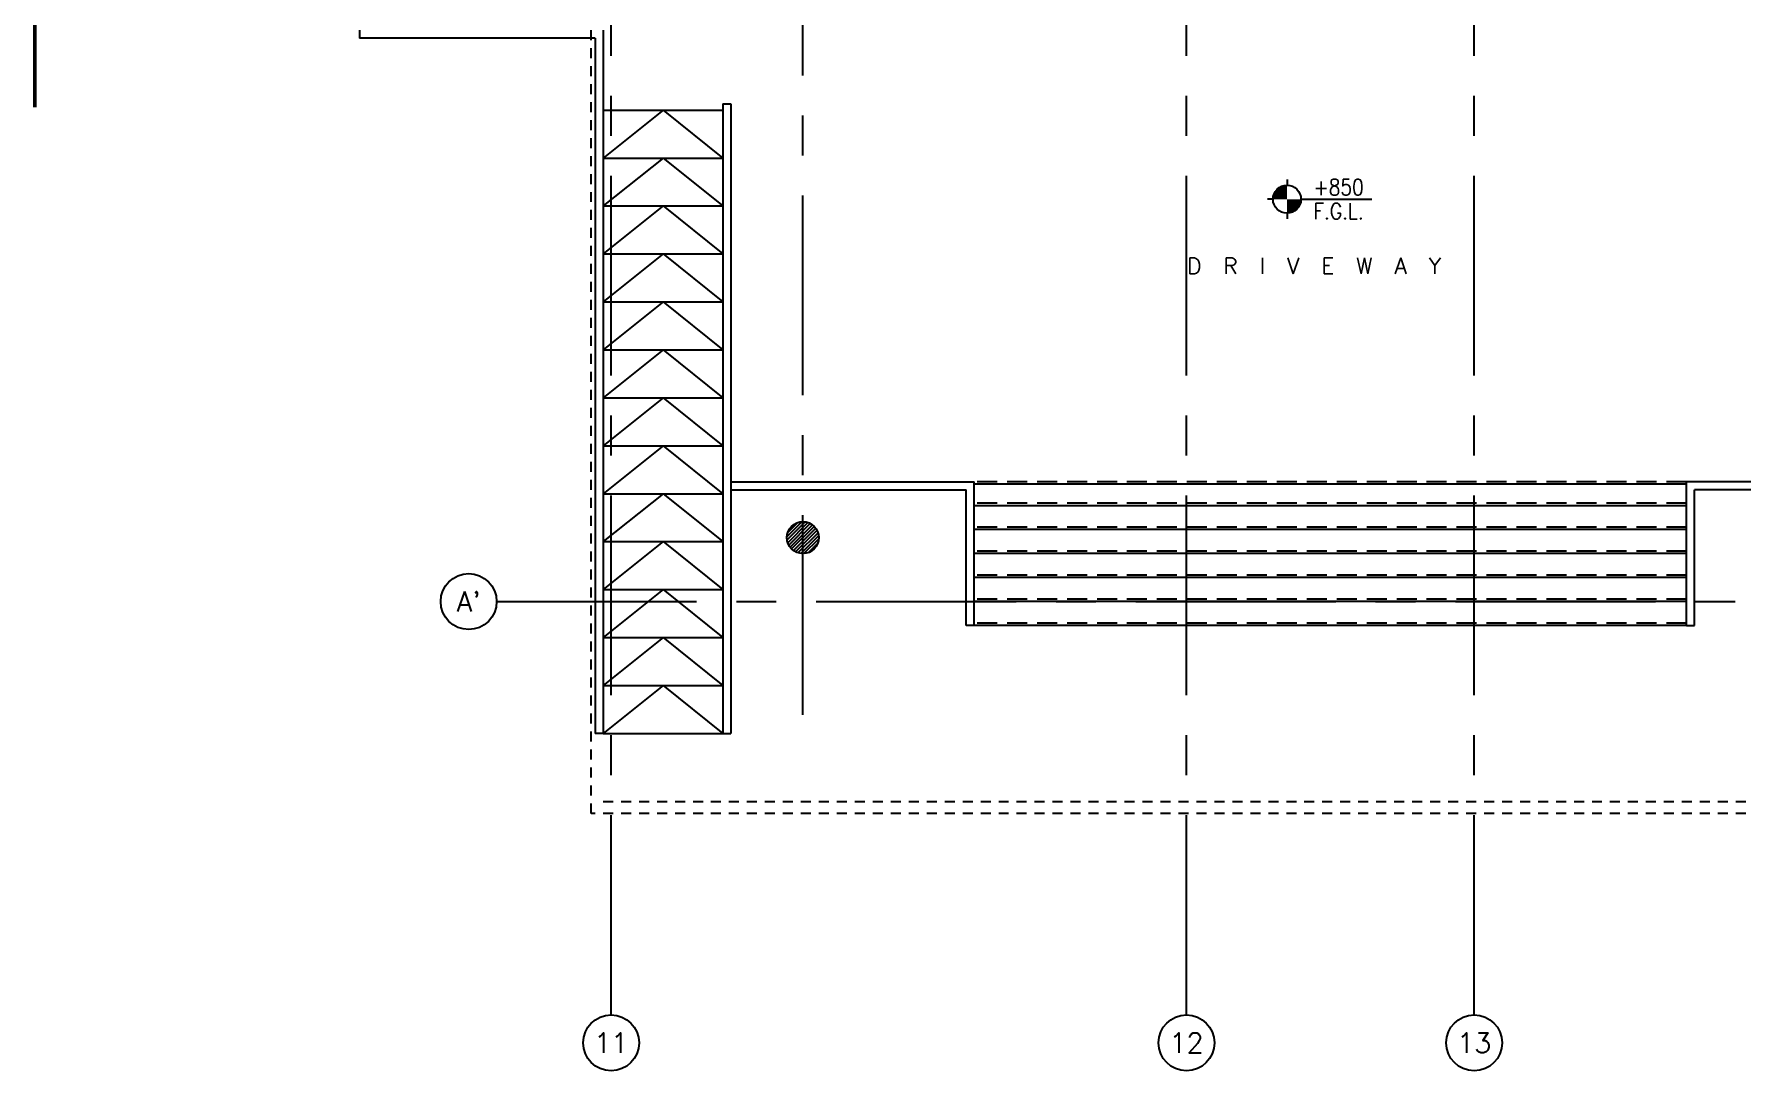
# Model space of a CAD drawing. Extents: x 0 to 93.3, y -13.5 to 76.8.
# Drawn here: x 6.56 to 27.93, y -13.52 to -0.55 of the extents above; entities that cross this region are included whole.
import ezdxf
from ezdxf.enums import TextEntityAlignment as Align

# ---------------------------------------------------------------- set-up
doc = ezdxf.new("R2010")
doc.units = 0
doc.header["$MEASUREMENT"] = 0
for name, pattern in [('CENTERX2', [4, 2.5, -0.5, 0.5, -0.5]), ('HIDDEN', [0.375, 0.25, -0.125]), ('HIDDEN2', [0.1875, 0.125, -0.0625])]:
    doc.linetypes.add(name, pattern=pattern)
for name, color, linetype in [('AX', 11, 'CONTINUOUS'), ('AX-CR', 11, 'CONTINUOUS'), ('AX-TXT', 11, 'CONTINUOUS'), ('AXES', 11, 'CENTERX2'), ('CANOPY-LN', 11, 'CONTINUOUS'), ('Handrail', 11, 'CONTINUOUS'), ('HAT', 11, 'CONTINUOUS'), ('LEV-PL', 11, 'CONTINUOUS'), ('Ramb', 11, 'CONTINUOUS'), ('Step', 11, 'CONTINUOUS'), ('TEXT', 11, 'CONTINUOUS'), ('WALL', 11, 'CONTINUOUS')]:
    doc.layers.add(name, color=color, linetype=linetype)
doc.styles.add('ROMANS', font='ROMANS.shx', dxfattribs={"width": 0.6})
doc.styles.add('S', font='ROMANS.SHX')

# ---------------------------------------------------------------- blocks, each defined once
blk = doc.blocks.new('LEV1')
at = {"layer": 'LEV-PL'}
for p, q in [((0, 245), (0, 175)), ((-175, 0), (-245, 0)), ((175, 0), (1061, 0)), ((0, -175), (0, -245))]:
    blk.add_line(p, q, dxfattribs=at)
at = {"layer": 'LEV-PL', "const_width": 175}
for points in [[(-88, 0, -0.414214), (0, 88, -1)], [(88, 0, -0.414214), (0, -88, -1)]]:
    blk.add_lwpolyline(points, format="xyb", dxfattribs=at)
at = {"layer": 'LEV-PL'}
blk.add_circle((0, 0), 175, dxfattribs=at)
at = {"layer": 'LEV-PL', "color": 4, "style": 'S', "width": 0.85}
for tag, p in [('+0000', (646, 50)), ('F.F.L.', (646, -250))]:
    blk.add_attdef(tag, text='', height=200, dxfattribs=at).set_placement(p, align=Align.CENTER)
blk = doc.blocks.new('AXU')
at = {"layer": 'AX-CR'}
blk.add_circle((0, 350), 350, dxfattribs=at)
at = {"layer": 'AX-TXT', "style": 'ROMANS'}
blk.add_attdef('AX', text='', height=250, dxfattribs=at).set_placement((0, 350), align=Align.MIDDLE)
blk = doc.blocks.new('AXL')
at = {"layer": 'AX-CR'}
blk.add_circle((-350, 0), 350, dxfattribs=at)
at = {"layer": 'AX-TXT', "style": 'ROMANS'}
blk.add_attdef('AX', text='', height=250, dxfattribs=at).set_placement((-350, 0), align=Align.MIDDLE)

msp = doc.modelspace()

# ---------------------------------------------------------------- hatches: boundary and pattern name
at = {"layer": 'HAT'}
h = msp.add_hatch(dxfattribs=at)
h.set_pattern_fill('ANSI31', color=256, scale=0.24, style=0)
h.set_pattern_definition([(45, (-32.812692, -41.757555), (-0.021213203, 0.021213203), [])])
h.paths.add_polyline_path([(15.9795, -6.85), (16.1795, -6.85), (16.1795, -6.65, 0.4142136)])
h.paths.add_polyline_path([(16.1795, -6.65), (16.1795, -6.85), (16.3795, -6.85, 0.4142136)])
h.paths.add_polyline_path([(16.3795, -6.85), (16.1795, -6.85), (16.1795, -7.05, 0.4142136)])
h.paths.add_polyline_path([(16.1795, -6.85), (15.9795, -6.85, 0.4142136), (16.1795, -7.05)])

# ---------------------------------------------------------------- linework, layer by layer
at = {"layer": 'AXES'}
for p, q in [((6.5595, -1.4643), (6.5595, 76.0748)), ((6.5795, -1.4643), (6.5795, 76.0748)), ((13.7795, -12.8215), (13.7795, 76.0748)), ((20.9795, -12.8215), (20.9795, 76.0748)), ((24.5795, -12.8215), (24.5795, 76.0748)), ((16.1795, -9.0672), (16.1795, 4.5947)), ((12.3471, -7.65), (30.9349, -7.65))]:
    msp.add_line(p, q, dxfattribs=at)
at = {"layer": 'CANOPY-LN', "linetype": 'HIDDEN2'}
for p, q in [((13.5295, -10.3), (13.5295, 5.15)), ((32.0295, -10.3), (13.5295, -10.3))]:
    msp.add_line(p, q, dxfattribs=at)
at = {"layer": 'CANOPY-LN', "color": 8, "linetype": 'HIDDEN2'}
msp.add_line((13.6795, -10.15), (31.8795, -10.15), dxfattribs=at)
at = {"layer": 'Handrail'}
for p, q in [((10.6295, -0.5), (10.6295, -0.6)), ((13.5795, -0.6), (10.6295, -0.6)), ((13.5795, -0.6), (13.5795, -9.3)), ((13.6795, -0.5), (13.6795, -9.3)), ((15.1795, -1.4215), (15.1795, -9.3)), ((15.1795, -1.4215), (15.2795, -1.4215)), ((15.2795, -1.4215), (15.2795, -9.3)), ((15.2795, -6.15), (18.3238, -6.15)), ((18.3238, -7.95), (18.3238, -6.15)), ((27.2353, -7.95), (27.2353, -6.15)), ((30.2795, -6.15), (27.2353, -6.15)), ((15.2795, -6.25), (18.2238, -6.25)), ((18.2238, -7.95), (18.2238, -6.25)), ((30.2795, -6.25), (27.3353, -6.25)), ((27.3353, -7.95), (27.3353, -6.25)), ((18.3238, -7.95), (18.2238, -7.95)), ((27.2353, -7.95), (27.3353, -7.95)), ((13.6795, -9.3), (13.5795, -9.3)), ((15.1795, -9.3), (15.2795, -9.3))]:
    msp.add_line(p, q, dxfattribs=at)
at = {"layer": 'Ramb'}
for p, q in [((13.6795, -1.5), (15.1795, -1.5)), ((14.4295, -1.5), (13.6795, -2.1)), ((14.4295, -1.5), (15.1795, -2.1)), ((13.6795, -2.1), (15.1795, -2.1)), ((14.4295, -2.1), (13.6795, -2.7)), ((14.4295, -2.1), (15.1795, -2.7)), ((13.6795, -2.7), (15.1795, -2.7)), ((14.4295, -2.7), (13.6795, -3.3)), ((14.4295, -2.7), (15.1795, -3.3)), ((13.6795, -3.3), (15.1795, -3.3)), ((14.4295, -3.3), (13.6795, -3.9)), ((14.4295, -3.3), (15.1795, -3.9)), ((13.6795, -3.9), (15.1795, -3.9)), ((14.4295, -3.9), (13.6795, -4.5)), ((14.4295, -3.9), (15.1795, -4.5)), ((13.6795, -4.5), (15.1795, -4.5)), ((14.4295, -4.5), (13.6795, -5.1)), ((14.4295, -4.5), (15.1795, -5.1)), ((13.6795, -5.1), (15.1795, -5.1)), ((14.4295, -5.1), (13.6795, -5.7)), ((14.4295, -5.1), (15.1795, -5.7)), ((13.6795, -5.7), (15.1795, -5.7)), ((14.4295, -5.7), (13.6795, -6.3)), ((14.4295, -5.7), (15.1795, -6.3)), ((13.6795, -6.3), (15.1795, -6.3)), ((14.4295, -6.3), (13.6795, -6.9)), ((14.4295, -6.3), (15.1795, -6.9)), ((13.6795, -6.9), (15.1795, -6.9)), ((14.4295, -6.9), (13.6795, -7.5)), ((14.4295, -6.9), (15.1795, -7.5)), ((13.6795, -7.5), (15.1795, -7.5)), ((14.4295, -7.5), (13.6795, -8.1)), ((14.4295, -7.5), (15.1795, -8.1)), ((13.6795, -8.1), (15.1795, -8.1)), ((14.4295, -8.1), (13.6795, -8.7)), ((14.4295, -8.1), (15.1795, -8.7)), ((13.6795, -8.7), (15.1795, -8.7)), ((14.4295, -8.7), (13.6795, -9.3)), ((14.4295, -8.7), (15.1795, -9.3)), ((13.6795, -9.3), (15.1795, -9.3))]:
    msp.add_line(p, q, dxfattribs=at)
at = {"layer": 'Step', "linetype": 'HIDDEN'}
for p, q in [((27.2353, -6.15), (18.3238, -6.15)), ((27.2353, -6.42), (18.3238, -6.42)), ((27.2353, -6.72), (18.3238, -6.72)), ((27.2353, -7.02), (18.3238, -7.02)), ((27.2353, -7.32), (18.3238, -7.32)), ((27.2353, -7.62), (18.3238, -7.62)), ((27.2353, -7.92), (18.3238, -7.92))]:
    msp.add_line(p, q, dxfattribs=at)
at = {"layer": 'Step'}
for p, q in [((27.2353, -6.18), (18.3238, -6.18)), ((27.2353, -6.45), (18.3238, -6.45)), ((27.2353, -6.75), (18.3238, -6.75)), ((27.2353, -7.05), (18.3238, -7.05)), ((27.2353, -7.35), (18.3238, -7.35)), ((27.2353, -7.65), (18.3238, -7.65)), ((27.2353, -7.95), (18.3238, -7.95))]:
    msp.add_line(p, q, dxfattribs=at)
at = {"layer": 'WALL'}
msp.add_circle((16.1795, -6.85), 0.2, dxfattribs=at)

# ---------------------------------------------------------------- block references
at = {"layer": 'AX', "xscale": 0.001000000047497451, "yscale": 0.0009999999892897904, "zscale": 0.001}
for name, p, values in [('AXL', (12.3471, -7.65), {'AX': "A'"}), ('AXU', (13.7795, -13.5215), {'AX': '11'}), ('AXU', (20.9795, -13.5215), {'AX': '12'}), ('AXU', (24.5795, -13.5215), {'AX': '13'})]:
    msp.add_blockref(name, p, dxfattribs=at).add_auto_attribs(values)
at = {"layer": 'HAT', "xscale": 0.001000000047497451, "yscale": 0.0009999999892897904, "zscale": 0.001}
msp.add_blockref('LEV1', (22.2377, -2.6153), dxfattribs=at).add_auto_attribs({'F.F.L.': 'F.G.L.', '+0000': '+850'})

# ---------------------------------------------------------------- texts
at = {"layer": 'TEXT', "color": 9, "style": 'ROMANS'}
msp.add_text('D  R  I  V  E  W  A  Y', height=0.2, dxfattribs=at).set_placement((22.5768, -3.4508), align=Align.MIDDLE)

doc.saveas('drawing.dxf')
